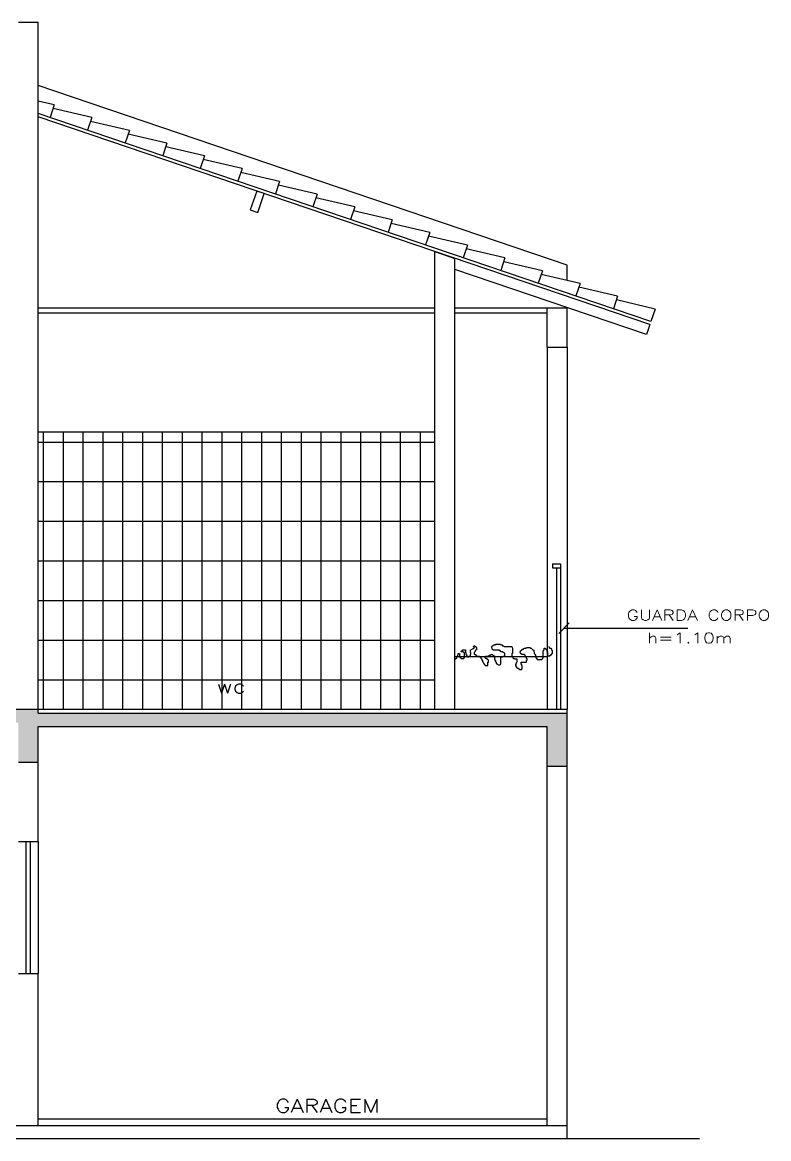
# Model space of a CAD drawing. Extents: x -6 to 123, y -41 to 65.
# Drawn here: x 39.55 to 45.19, y -0.54 to 7.91 of the extents above; entities that cross this region are included whole.
import ezdxf

# ---------------------------------------------------------------- set-up
doc = ezdxf.new("R2010")
doc.units = 0
doc.header["$MEASUREMENT"] = 0
doc.layers.get('0').update_dxf_attribs({"linetype": 'CONTINUOUS'})
for name, color, linetype in [('CONCRETO', 2, 'CONTINUOUS'), ('CT', 1, 'CONTINUOUS'), ('FORRO', 3, 'CONTINUOUS'), ('HAX', 20, 'CONTINUOUS'), ('JANELA', 2, 'CONTINUOUS'), ('LPISO', 250, 'CONTINUOUS'), ('PAREDE', 5, 'CONTINUOUS'), ('PISO', 250, 'CONTINUOUS'), ('T1', 3, 'CONTINUOUS'), ('TELHA_CORTE', 9, 'CONTINUOUS'), ('VISTA', 2, 'CONTINUOUS')]:
    doc.layers.add(name, color=color, linetype=linetype)
doc.styles.add('SIMPLEX', font='simplex.shx', dxfattribs={"width": 1.2})
doc.dimstyles.new('CT-50', dxfattribs={"dimtxt": 0.1, "dimasz": 0.08, "dimexe": 0.08, "dimexo": 0.05, "dimgap": 0.05, "dimtad": 1, "dimzin": 4, "dimdsep": 46, "dimtxsty": 'SIMPLEX', "dimblk1": 'OBLIQUE', "dimblk2": 'OBLIQUE', "dimsah": 1, "dimcen": 0.08, "dimdle": 0.08, "dimclrt": 3, "dimadec": 0, "dimazin": 0, "dimtfac": 1, "dimtmove": 0, "dimatfit": 3, "dimldrblk": 'OBLIQUE', "dimfxl": 1, "dimtolj": 1, "dimtzin": 4, "dimarcsym": 0})

# ---------------------------------------------------------------- blocks, each defined once
blk = doc.blocks.new('_OBLIQUE')
at = {"color": 0, "linetype": 'ByBlock'}
blk.add_line((-0.5, -0.5), (0.5, 0.5), dxfattribs=at)

msp = doc.modelspace()

# ---------------------------------------------------------------- hatches: boundary and pattern name
at = {"layer": 'CONCRETO'}
h = msp.add_hatch(dxfattribs=at)
h.set_pattern_fill('AR-CONC', color=256, scale=0.03, style=0)
h.set_pattern_definition([(50, (19.45669, 5.6359), (0.215178, -0.0188256), [0.0225, -0.2475]), (355, (19.4567, 5.6359), (-0.0416254, 0.2256576), [0.018, -0.198]), (100.4514, (19.47462, 5.63433), (0.1735528, 0.2068319), [0.019122, -0.2103426]), (46.1842, (19.4567, 5.6959), (0.3201723, -0.0496557), [0.03375, -0.37125]), (96.6356, (19.48337, 5.69176), (0.280399, 0.2922354), [0.028683, -0.315514]), (351.1842, (19.4567, 5.6959), (0.2803986, 0.2922356), [0.027, -0.297]), (21, (19.48669, 5.6809), (0.1790721, -0.1207857), [0.0225, -0.2475]), (326, (19.4867, 5.6809), (0.0729946, 0.217545), [0.018, -0.198]), (71.4514, (19.50161, 5.67083), (0.2520668, 0.0967591), [0.019122, -0.2103426]), (37.5, (19.45669, 5.6359), (0.00364796, 0.09986816), [0, -0.1956, 0, -0.201, 0, -0.19875]), (7.5, (19.45669, 5.6359), (0.07892086, 0.1183235), [0, -0.1146, 0, -0.1911, 0, -0.07575]), (327.5, (19.38979, 5.6359), (0.16014673, -0.00676646), [0, -0.075, 0, -0.234, 0, -0.3105]), (317.5, (19.35979, 5.6359), (0.17495585, 0.0300315), [0, -0.0975, 0, -0.1554, 0, -0.2205])])
h.paths.add_polyline_path([(39.5165, 2.613), (39.5165, 2.313), (39.6665, 2.313), (39.6665, 2.583), (43.5165, 2.583), (43.5165, 2.283), (43.6665, 2.283), (43.6665, 2.683), (39.6665, 2.683), (39.6665, 2.713), (38.07, 2.713), (38.07, 2.613)])
at = {"layer": 'LPISO'}
h = msp.add_hatch(dxfattribs=at)
h.set_pattern_fill('_U', color=256, scale=0.15, angle=90, style=0, pattern_type=0)
h.set_pattern_definition([(90, (19.45669, 5.6359), (-0.15, 9e-18), [])])
h.paths.add_polyline_path([(39.6665, 4.813), (39.6665, 2.713), (42.6665, 2.713), (42.6665, 4.813)])
h.paths.add_polyline_path([(40.9973, 2.8189), (41.2412, 2.8189), (41.2412, 2.9189), (40.9973, 2.9189)], flags=24)
h = msp.add_hatch(dxfattribs=at)
h.set_pattern_fill('U', color=256, scale=0.3, style=0, pattern_type=0)
h.set_pattern_definition([(0, (19.4567, 5.6359), (0, 0.3), [])])
h.paths.add_polyline_path([(39.6665, 4.813), (39.6665, 2.713), (42.6665, 2.713), (42.6665, 4.813)])
h.paths.add_polyline_path([(40.9973, 2.8189), (41.2412, 2.8189), (41.2412, 2.9189), (40.9973, 2.9189)], flags=24)

# ---------------------------------------------------------------- linework, layer by layer
at = {"layer": 'FORRO'}
for p, q in [((39.6665, 5.753), (42.6665, 5.753)), ((42.8165, 5.753), (43.5165, 5.753)), ((39.6665, 5.713), (42.6665, 5.713)), ((42.8165, 5.713), (43.5165, 5.713))]:
    msp.add_line(p, q, dxfattribs=at)
at = {"layer": 'HAX'}
msp.add_lwpolyline([(42.8148, 3.0856), (42.8189, 3.0939), (42.823, 3.0939), (42.8313, 3.1022), (42.8354, 3.1146), (42.8396, 3.1187), (42.8396, 3.1228), (42.8437, 3.127), (42.8437, 3.1352), (42.852, 3.1352), (42.852, 3.1146), (42.8561, 3.1146), (42.8561, 3.1063), (42.8602, 3.1063), (42.8602, 3.1022), (42.8644, 3.098), (42.8851, 3.098), (42.8851, 3.1022), (42.8892, 3.1022), (42.8892, 3.1435), (42.8851, 3.1435), (42.8809, 3.1476), (42.8644, 3.1476), (42.8644, 3.1517), (42.8685, 3.1559), (42.8726, 3.1559), (42.8726, 3.16), (42.8768, 3.1641), (42.8975, 3.1641), (42.8975, 3.1393), (42.9016, 3.1393), (42.9016, 3.127), (42.9057, 3.127), (42.9057, 3.1228), (42.9099, 3.1187), (42.9099, 3.1146), (42.914, 3.1146), (42.914, 3.1104), (42.9223, 3.1104), (42.9223, 3.1146), (42.9264, 3.1146), (42.9347, 3.1187), (42.9347, 3.127), (42.9388, 3.127), (42.9388, 3.1435), (42.9347, 3.1435), (42.9347, 3.1641), (42.9388, 3.1641), (42.9553, 3.1724), (42.9595, 3.1724), (42.9636, 3.1765), (42.9636, 3.1807), (42.9595, 3.1848), (42.9595, 3.1889), (42.9636, 3.193), (42.9677, 3.193), (42.9677, 3.1889), (42.976, 3.1889), (42.976, 3.1848), (42.9801, 3.1807), (42.9801, 3.1641), (42.976, 3.1641), (42.976, 3.16), (42.9719, 3.1559), (42.9719, 3.1517), (42.9677, 3.1476), (42.9636, 3.1435), (42.9636, 3.1311), (42.9677, 3.1311), (42.9677, 3.127), (42.976, 3.127), (42.976, 3.1228), (42.9801, 3.1187), (42.9843, 3.1187), (42.9884, 3.1146), (43.0049, 3.1146), (43.0049, 3.1104), (43.0091, 3.1104), (43.0091, 3.1063), (43.0132, 3.1063), (43.0132, 3.1104), (43.0132, 3.1022), (43.0174, 3.098), (43.0174, 3.0939), (43.0215, 3.0939), (43.0215, 3.0856), (43.0256, 3.0815), (43.0256, 3.0733), (43.0298, 3.0733), (43.0298, 3.0691), (43.0339, 3.065), (43.0339, 3.0609), (43.038, 3.0567), (43.038, 3.0526), (43.0422, 3.0526), (43.0422, 3.0485), (43.0463, 3.0485), (43.0463, 3.0443), (43.067, 3.0443), (43.067, 3.0691), (43.0711, 3.0691), (43.0711, 3.0856), (43.067, 3.0898), (43.0628, 3.0898), (43.0628, 3.0939), (43.0587, 3.098), (43.0504, 3.098), (43.0504, 3.1022), (43.0463, 3.1022), (43.0463, 3.1104), (43.0504, 3.1146), (43.067, 3.1146), (43.0711, 3.1187), (43.0794, 3.1228), (43.0876, 3.1228), (43.0918, 3.127), (43.1, 3.127), (43.1042, 3.1228), (43.1083, 3.1228), (43.1124, 3.1187), (43.1166, 3.1187), (43.1166, 3.0898), (43.1207, 3.0898), (43.1207, 3.0815), (43.1248, 3.0815), (43.1248, 3.0733), (43.129, 3.0691), (43.129, 3.0609), (43.1331, 3.0609), (43.1331, 3.0567), (43.1373, 3.0567), (43.1414, 3.0526), (43.1455, 3.0526), (43.1455, 3.0485), (43.1579, 3.0485), (43.1621, 3.0526), (43.1662, 3.0567), (43.1662, 3.1063), (43.1703, 3.1104), (43.1745, 3.1104), (43.1827, 3.1146), (43.1869, 3.1146), (43.1951, 3.1187), (43.1951, 3.1352), (43.191, 3.1393), (43.1869, 3.1393), (43.1869, 3.1435), (43.1827, 3.1435), (43.1786, 3.1476), (43.1662, 3.1476), (43.1662, 3.1517), (43.1621, 3.1517), (43.1621, 3.1559), (43.1579, 3.1559), (43.1538, 3.16), (43.1538, 3.1641), (43.1497, 3.1641), (43.1497, 3.16), (43.1083, 3.16), (43.1083, 3.1641), (43.1042, 3.1641), (43.1, 3.1683), (43.1, 3.1765), (43.0959, 3.1807), (43.0959, 3.1889), (43.1, 3.1889), (43.1, 3.193), (43.1042, 3.193), (43.1124, 3.2013), (43.1248, 3.2013), (43.1248, 3.2054), (43.1621, 3.2054), (43.1662, 3.2013), (43.1745, 3.2013), (43.1745, 3.1972), (43.1786, 3.1972), (43.1786, 3.193), (43.1869, 3.193), (43.191, 3.1889), (43.2489, 3.1889), (43.2489, 3.1848), (43.253, 3.1765), (43.253, 3.1352), (43.2489, 3.1352), (43.2489, 3.1104), (43.253, 3.1104), (43.253, 3.1063), (43.2571, 3.1063), (43.2571, 3.1022), (43.2613, 3.098), (43.2654, 3.098), (43.2696, 3.0939), (43.2861, 3.0939), (43.2861, 3.0691), (43.282, 3.065), (43.282, 3.0609), (43.2778, 3.0609), (43.2778, 3.0485), (43.2737, 3.0485), (43.2778, 3.0485), (43.2778, 3.0361), (43.2861, 3.0278), (43.2902, 3.0237), (43.2985, 3.0237), (43.2985, 3.0196), (43.3026, 3.0196), (43.3068, 3.0154), (43.3233, 3.0154), (43.3233, 3.0196), (43.3274, 3.0196), (43.3274, 3.0402), (43.3233, 3.0443), (43.3233, 3.0526), (43.3192, 3.0526), (43.3192, 3.0691), (43.3605, 3.0691), (43.3605, 3.0856), (43.3646, 3.0856), (43.3646, 3.0939), (43.3605, 3.098), (43.3605, 3.1063), (43.3522, 3.1146), (43.3481, 3.1146), (43.3481, 3.1228), (43.344, 3.1228), (43.344, 3.127), (43.3233, 3.127), (43.315, 3.1352), (43.315, 3.1435), (43.3109, 3.1435), (43.3109, 3.1476), (43.315, 3.1476), (43.315, 3.1559), (43.3233, 3.16), (43.3233, 3.1641), (43.3274, 3.1641), (43.3274, 3.1683), (43.3357, 3.1683), (43.3398, 3.1724), (43.344, 3.1765), (43.3564, 3.1765), (43.3605, 3.1807), (43.3853, 3.1807), (43.3894, 3.1765), (43.3936, 3.1765), (43.3977, 3.1724), (43.406, 3.1641), (43.4101, 3.1641), (43.4143, 3.16), (43.4143, 3.1517), (43.4184, 3.1476), (43.4184, 3.1352), (43.4225, 3.1311), (43.4267, 3.1228), (43.4267, 3.1146), (43.4308, 3.1104), (43.4308, 3.1022), (43.4349, 3.1022), (43.4349, 3.0939), (43.4391, 3.0939), (43.4391, 3.0898), (43.4763, 3.0898), (43.4804, 3.0939), (43.4804, 3.098), (43.4845, 3.1022), (43.4845, 3.1559), (43.4928, 3.1641), (43.4928, 3.1765), (43.5011, 3.1765), (43.5011, 3.1724), (43.5052, 3.1683), (43.5093, 3.1683), (43.5093, 3.16), (43.5135, 3.16), (43.5135, 3.1517), (43.5176, 3.1517), (43.5176, 3.1187), (43.5383, 3.1187), (43.5383, 3.1228), (43.5466, 3.1228), (43.5466, 3.127), (43.5507, 3.1311), (43.5507, 3.1352), (43.5548, 3.1352), (43.5548, 3.1559), (43.5507, 3.16), (43.5507, 3.1683), (43.5466, 3.1724), (43.5383, 3.1724), (43.5342, 3.1765), (43.5342, 3.1807), (43.53, 3.1848), (43.53, 3.1889)], dxfattribs=at)
at = {"layer": 'JANELA'}
for p, q in [((39.5765, 0.713), (39.5765, 1.713)), ((39.6065, 1.713), (39.6065, 0.713)), ((39.6665, 1.713), (39.6665, 0.713))]:
    msp.add_line(p, q, dxfattribs=at)
at = {"layer": 'LPISO'}
for p, q in [((43.5165, 5.453), (43.5165, 2.713)), ((43.6665, 5.453), (43.6665, 2.713)), ((39.6665, 4.813), (42.6665, 4.813)), ((42.8165, 3.113), (43.5165, 3.113)), ((39.6665, 2.713), (43.6665, 2.713)), ((43.6665, 2.683), (43.6665, 2.713)), ((39.6665, -0.387), (43.5165, -0.387))]:
    msp.add_line(p, q, dxfattribs=at)
at = {"layer": 'PAREDE'}
for p, q in [((39.5165, 7.913), (39.6665, 7.913)), ((39.6665, 2.683), (39.6665, 7.913)), ((42.6665, 2.713), (42.6665, 6.1775)), ((42.6665, 6.1775), (42.8165, 6.1265)), ((42.8165, 2.713), (42.8165, 6.1265)), ((43.5165, 5.453), (43.5165, 5.753)), ((43.5165, 5.753), (43.6665, 5.753)), ((43.6665, 5.453), (43.6665, 5.753)), ((43.5165, 5.453), (43.6665, 5.453)), ((31.2665, 2.713), (39.6665, 2.713)), ((39.6665, 2.683), (43.6665, 2.683)), ((43.6665, -0.537), (43.6665, 2.683)), ((39.6665, 1.713), (39.6665, 2.583)), ((39.6665, 2.583), (43.5165, 2.583)), ((43.5165, -0.437), (43.5165, 2.583)), ((39.5165, 2.313), (39.6665, 2.313)), ((43.5165, 2.283), (43.6665, 2.283)), ((39.5165, 1.713), (39.6665, 1.713)), ((39.5165, 0.713), (39.6665, 0.713)), ((39.6665, -0.437), (39.6665, 0.713)), ((23.4665, -0.437), (43.6665, -0.437)), ((44.6665, -0.537), (21.9665, -0.537))]:
    msp.add_line(p, q, dxfattribs=at)
at = {"layer": 'PISO'}
for p, q in [((43.6665, 6.0736), (39.6665, 7.4336)), ((43.6665, 5.9589), (43.6665, 6.0736))]:
    msp.add_line(p, q, dxfattribs=at)
at = {"layer": 'TELHA_CORTE'}
for p, q in [((39.7879, 7.2882), (39.6665, 7.3164)), ((39.7879, 7.2882), (39.7557, 7.1935)), ((44.3002, 5.6484), (39.6665, 7.2239)), ((40.072, 7.1916), (39.7783, 7.2598)), ((40.072, 7.1916), (40.0398, 7.0969)), ((40.072, 7.1916), (40.0398, 7.0969)), ((40.356, 7.095), (40.0623, 7.1632)), ((40.356, 7.095), (40.3238, 7.0004)), ((40.64, 6.9985), (40.3463, 7.0666)), ((40.64, 6.9985), (40.6078, 6.9038)), ((40.64, 6.9985), (40.6078, 6.9038)), ((40.9241, 6.9019), (40.6304, 6.9701)), ((40.9241, 6.9019), (40.8919, 6.8072)), ((41.2081, 6.8053), (40.9144, 6.8735)), ((41.2081, 6.8053), (41.1759, 6.7106)), ((41.2081, 6.8053), (41.1759, 6.7106)), ((41.4921, 6.7088), (41.1984, 6.7769)), ((41.4921, 6.7088), (41.4599, 6.6141)), ((41.4921, 6.7088), (41.4599, 6.6141)), ((41.7762, 6.6122), (41.4825, 6.6803)), ((41.7762, 6.6122), (41.4825, 6.6803)), ((41.7762, 6.6122), (41.744, 6.5175)), ((41.7762, 6.6122), (41.744, 6.5175)), ((42.0602, 6.5156), (41.7665, 6.5838)), ((42.0602, 6.5156), (42.028, 6.4209)), ((42.0602, 6.5156), (42.028, 6.4209)), ((42.3442, 6.419), (42.0505, 6.4872)), ((42.3442, 6.419), (42.312, 6.3244)), ((42.3442, 6.419), (42.312, 6.3244)), ((42.6282, 6.3225), (42.3346, 6.3906)), ((42.6282, 6.3225), (42.3346, 6.3906)), ((42.6282, 6.3225), (42.5961, 6.2278)), ((42.6282, 6.3225), (42.5961, 6.2278)), ((42.6282, 6.3225), (42.5961, 6.2278)), ((42.9123, 6.2259), (42.6186, 6.2941)), ((42.9123, 6.2259), (42.6186, 6.2941)), ((42.9123, 6.2259), (42.8801, 6.1312)), ((42.9123, 6.2259), (42.8801, 6.1312)), ((43.1963, 6.1293), (42.9026, 6.1975)), ((43.1963, 6.1293), (43.1641, 6.0346)), ((43.1963, 6.1293), (43.1641, 6.0346)), ((43.4803, 6.0328), (43.1867, 6.1009)), ((43.4803, 6.0328), (43.4482, 5.9381)), ((43.7644, 5.9362), (43.4707, 6.0044)), ((43.7644, 5.9362), (43.7322, 5.8415)), ((44.0484, 5.8396), (43.7547, 5.9078)), ((44.0484, 5.8396), (44.0162, 5.7449)), ((44.3324, 5.743), (44.0388, 5.8112)), ((44.3324, 5.743), (44.3002, 5.6484))]:
    msp.add_line(p, q, dxfattribs=at)
msp.add_lwpolyline([(41.3271, 6.4744), (41.3754, 6.6164), (41.3186, 6.6357), (41.2703, 6.4937)], close=True, dxfattribs=at)
at = {"layer": 'VISTA'}
for p, q in [((44.2922, 5.6247), (39.6665, 7.1975)), ((44.2665, 5.549), (42.8165, 6.042)), ((44.2922, 5.6247), (44.2665, 5.549)), ((43.5565, 3.813), (43.6165, 3.813)), ((43.5565, 3.813), (43.5565, 3.783)), ((43.6165, 3.813), (43.6165, 2.713)), ((43.5565, 3.783), (43.6165, 3.783)), ((43.5865, 3.783), (43.5865, 2.713))]:
    msp.add_line(p, q, dxfattribs=at)

# ---------------------------------------------------------------- texts
at = {"layer": 'T1', "style": 'SIMPLEX', "width": 1.3}
for s, height, p in [('GUARDA CORPO', 0.08, (44.1165, 3.3854)), ('h=1.10m', 0.08, (44.2712, 3.2126)), ('wc', 0.1, (41.014, 2.8356)), ('GARAGEM', 0.1, (41.458, -0.3387))]:
    msp.add_text(s, height=height, dxfattribs=at).set_placement(p)

# ---------------------------------------------------------------- leaders
at = {"layer": 'CT'}
msp.add_leader([(43.6424, 3.3262), (44.0983, 3.3281), (44.5792, 3.3267)], dimstyle='CT-50', dxfattribs=at)

doc.saveas('drawing.dxf')
